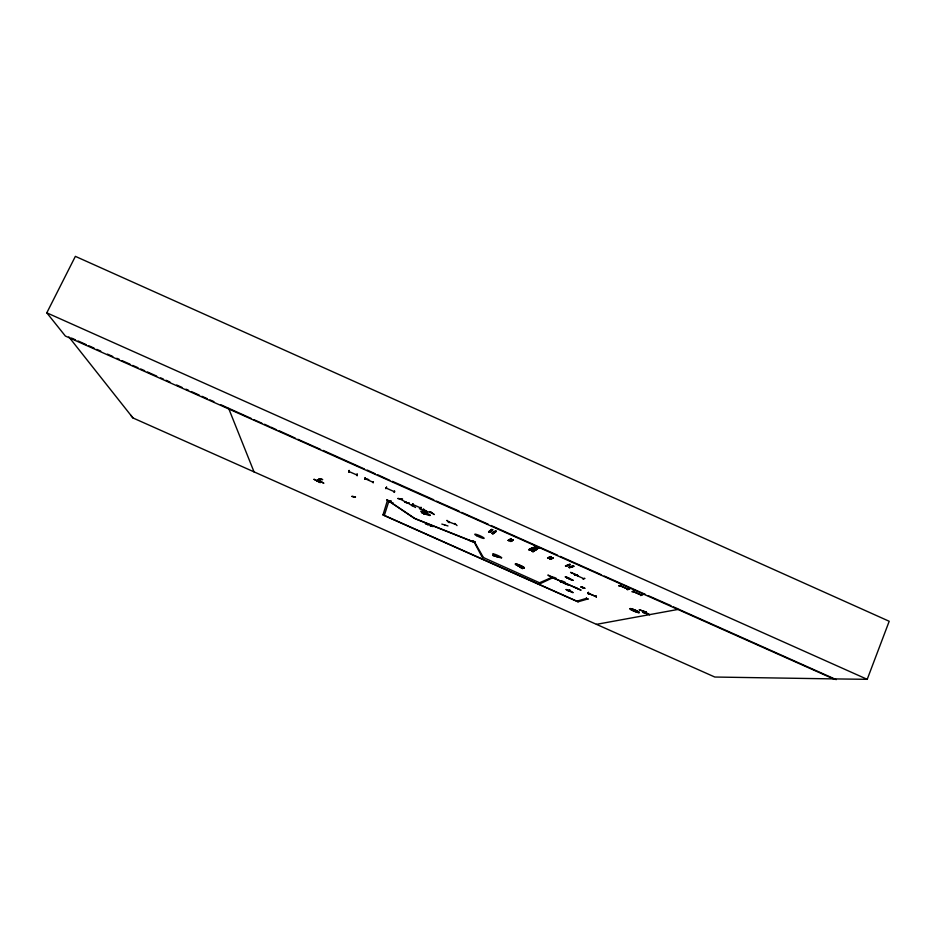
<?xml version="1.0" encoding="UTF-8"?>
<svg xmlns="http://www.w3.org/2000/svg" width="936" height="936" viewBox="0 0 936 936"><rect width="100%" height="100%" fill="white"/><g stroke="black" fill="none" stroke-linecap="round" stroke-linejoin="round"><path stroke-width="1.4" d="M582.964 578.893L584.918 578.46M583.268 579.033L584.485 578.319M501.661 557.704L501.544 557.809A4.856 0.632 23.4 0 1 494.337 555.2A4.856 0.632 23.4 0 1 495.401 554.475A4.856 0.632 23.4 0 1 501.509 557.798M420.369 508.377L420.884 507.253M420.673 508.529L421.223 507.487M394.384 492.394L394.758 491.236M394.43 491.002L394.068 492.219M373.405 481.63L373.183 482.894M356.967 474.295L357.154 475.816L357.318 474.482M454.756 523.399L457.037 525.587M554.568 578.588C556.089 578.308 538.808 570.866 554.217 578.495M430.08 511.618L434.245 514.566L430.338 511.723M348.871 471.99L349.151 470.375L348.882 472.118M348.999 471.522L356.791 474.95M355.505 497.063L351.772 496.372L355.411 497.063M409.231 503.147L404.703 502.117M492.933 555.469L498.631 557.236L492.944 555.434M365.204 479.279L365.414 478.144M441.827 524.066L447.981 525.962M587.012 599.356L588.44 598.958M415.572 507.487L409.079 503.896M373.09 482.274L365.309 478.799M649.666 614.683L642.786 612.261M649.736 614.589L642.716 612.355M572.048 580.086L565.18 576.833L572.165 580.203M323.774 483.14L317.55 479.829M386.439 487.527L385.667 488.534L386.638 487.094M384.333 515.397L388.896 501.088L387.445 500.444L382.964 514.975L577.945 601.836L587.644 599.017L586.275 598.408L576.904 601.169M580.905 590.043L573.651 586.813M867.216 679.325L889.2 621.27L75.371 256.359L46.8 312.835L65.356 336.036L833.473 678.892L867.216 679.325L46.8 312.835M578.366 575.792L570.574 572.364L578.343 575.792M833.473 678.892L714.812 677.032L596.454 624.347L679.01 609.254L673.429 606.914M645.711 613.209L646.039 612.507M646.25 612.565L645.969 613.431L646.366 612.752M642.856 611.091L646.308 613.548L646.331 612.717M621.188 585.328L619.234 585.877M588.451 592.383L588.615 593.939M586.275 598.408L586.521 597.823M580.975 587.024L584.871 588.311L580.87 586.966M588.276 592.663L588.627 594.056L588.428 592.371M568.468 578.46L568.737 577.723M569.275 590.99L569.38 590.183M569.556 591.025L569.848 590.218L569.954 591.107M569.79 591.142L569.907 590.277M556.347 578.401L553.819 577.266L540.856 583.362L483.432 557.575M473.417 541.792L474.821 542.377L483.467 557.634L482.134 557.084L473.675 541.195M473.897 541.979L414.063 518.17L388.896 501.088L415.549 518.918L474.154 542.307L474.412 541.71M468.667 540.259L474.809 541.804L472.469 541.113M474.821 542.377L475.09 541.769M424.757 514.309L421.703 512.32L424.897 514.344M425.014 513.852L421.808 512.425M423.037 509.278L427.296 512.238L423.481 509.044M397.929 498.478L402.597 499.075M390.651 500.889L390.242 501.684L390.757 500.935M390.031 501.567L390.967 501.052M573.113 580.402L565.672 576.985M357.061 473.897L357.306 474.529M573.171 580.355L565.59 577.126M413.045 503.802L412.589 504.972M412.717 503.673L412.191 504.75M524.265 567.918A4.879 0.632 23.3 0 1 517.011 565.285A4.856 0.632 23.3 0 1 518.216 564.642A4.856 0.632 23.3 0 1 524.242 567.93L524.289 567.941A4.856 0.632 23.3 0 1 517.011 565.309A4.879 0.632 23.3 0 1 518.216 564.619A4.879 0.632 23.3 0 1 524.265 567.918L524.382 567.813M313.981 479.314L320.358 482.625L314.145 479.361M646.308 612.156L639.346 609.804M646.472 612.214L639.335 609.816M568.304 590.99L569.708 590.499L568.304 591.072M386.837 499.847L393.237 503.311L387.013 499.859M419.34 508.681L425.985 511.044M522.616 568.597L518.45 565.917M522.37 568.538L518.427 565.941M402.117 499.274L397.882 498.502M447.022 520.404L449.339 522.604M448.941 522.557L447.022 520.521M588.229 593.869L587.878 592.605M632.186 591.786L633.812 591.037M620.755 585.246L618.86 585.784M574.821 575.242L576.763 574.739L575.172 575.336M576.354 574.657L574.762 575.277M318.848 478.764L322.709 479.583L319.188 478.963M489.001 531.859L492.02 529.425L488.931 531.812M491.611 529.448L488.604 531.87L491.692 529.483M489.095 532.104L492.125 529.682M492.383 529.764L489.364 532.221L492.722 529.741M492.266 533.532C501.883 528.232 488.931 532.806 492.371 533.555M492.851 533.578L495.951 531.18M492.605 533.672L495.694 531.274M496.197 531.519L493.026 533.871L496.021 531.215M510.424 538.925L508.166 540.411L510.939 539.159M508.505 540.563C513.841 536.562 509.781 541.921 508.166 540.4M508.423 540.376L511.313 539.311M509.02 540.797L511.255 539.288M510.787 541.57L513.349 539.967L510.553 541.347M512.951 540.037L510.272 541.347L513.302 540.06M532.713 547.583L528.653 549.736L532.795 547.618M529.144 549.97L532.923 547.899M529.741 550.029L533.719 547.829M536.071 546.425C539.019 546.87 533.087 546.191 533.766 547.852M529.483 550.122L533.146 547.958M536.351 546.413L533.906 548.04M529.811 550.064L536.492 546.601M534.292 548.087L536.878 546.647M537.018 546.835L533.859 548.051M535.638 548.812L538.551 547.267L535.638 548.812L539.194 547.806L532.561 551.468L533.169 551.76M538.832 547.654L531.8 551.164L535.93 549.022M532.572 551.503L536.702 549.374M533.064 551.737L536.784 549.409M547.56 557.973L550.567 556.569L547.97 558.16M550.836 556.955C542.365 561.284 557.318 553.948 547.841 557.973M549.666 558.921C559.857 555.738 542.997 561.729 552.907 557.868M550.005 559.096L553.164 557.844M550.52 559.318L553.328 558.055M539.534 582.765L552.228 577.22M569.837 564.139L565.449 565.952M565.625 566.245L570.118 564.466L565.519 565.987M565.964 566.385L570.363 564.583M573.043 565.59L568.597 567.368M568.667 567.403L574.096 566.245L569.439 567.742M573.569 566.023L569.357 567.707M577.617 588.604L553.305 577.98M568.456 590.674L570.141 590.464M627.354 589.586L629.682 589.235M627.225 589.586L629.366 589.048M632.139 591.681L633.777 591.072M633.321 591.622L641.172 595.062L633.169 591.54M640.61 595.542L642.681 594.992M596.536 624.382L132.97 417.959L130.748 415.221M551.21 576.915L551.819 577.067M317.152 480.905L320.369 481.432M320.58 481.56L317.491 481.092M430.139 515.408A5.136 0.714 23.9 0 0 423.423 511.735A5.136 0.714 23.9 0 0 422.779 512.799A5.136 0.714 23.9 0 0 430.139 515.408L430.291 515.291M538.996 547.595L536 549.011M551.152 557.107L548.484 558.394M520.58 567.333L521.247 567.602M551.62 577.021L580.811 590.09M386.275 488.112L394.033 491.564M323.587 483.128L317.351 479.84M420.475 507.874L412.905 504.492M431.964 513.092L425.576 510.962M406.06 502.269L406.809 502.609M404.609 502.199L409.219 503.194M411.899 505.615L412.273 505.791M353.153 496.443L353.492 496.688M646.6 612.823L645.922 612.694M576.108 575.207L583.549 578.577M628.185 589.329L620.182 585.749L628.243 589.306M448.157 521.586L455.516 524.429M581.513 586.743L584.766 588.253M595.752 596.419L588.522 593.436L595.729 596.396M444.495 524.78L444.811 524.991M645.208 612.717L647.525 613.49M448.894 521.925L448.332 521.715M455.387 524.382L454.709 524.125M406.481 502.503L400.339 499.122L401.064 499.461M321.563 479.63L320.919 479.29M596.092 595.939L596.396 597.168M423.072 510.202L422.592 509.886M71.51 338.083L75.512 339.862M78.109 340.973L86.159 344.623M88.756 345.735L94.08 348.11M96.806 349.374L100.737 351.082M107.453 354.124L112.776 356.499M116.766 358.277L119.375 359.412M122.089 360.664L130.069 364.221M132.737 365.414L138.025 367.743M140.716 368.971L144.682 370.714M147.373 371.943L156.686 376.108M160.688 377.887L163.32 379.045M166.011 380.262L169.978 382.017M176.658 385.012L181.958 387.364M185.971 389.177L188.616 390.335M191.295 391.552L199.263 395.097M201.942 396.302L207.254 398.666M209.921 399.871L213.911 401.638M220.568 404.621L251.281 418.486M253.937 419.679L261.928 423.248M264.537 424.242L269.919 426.804M271.206 427.225L276.576 429.776M279.197 430.794L295.226 438.106M297.882 439.288L320.521 449.397M323.177 450.415L364.467 469.018M367.158 470.047L375.125 473.768M377.816 474.809L389.774 480.308M392.476 481.35L433.789 499.789M436.387 501.111L459.108 511.091M461.682 512.401L488.323 524.289M490.979 525.482L557.563 555.2M560.231 556.394L601.509 574.821M604.176 576.014L645.454 594.442M648.121 595.624L671.007 605.686M680.062 609.886L836.234 679.641M366.432 478.612L368.878 479.747M561.413 580.659L565.215 582.356M568.643 590.218L570.995 591.213M383.011 514.812L578.202 601.754M621.2 585.468L619.246 586.018M566.491 576.974L568.772 578.132M472.001 541.534L472.329 541.628M495.647 556.23L494.957 555.89M431.636 526.161L433.274 526.535L430.022 525.681L431.671 526.055M562.279 582.297L560.371 581.818L564.045 582.847L562.162 582.379M595.799 595.776L596.068 597.004M529.905 550.309L533.567 547.958M68.855 336.901L132.97 417.959M228.641 408.377L254.065 471.955M535.918 548.812L536.211 549.338L532.21 551.14M492.804 529.776L489.774 532.198M364.981 477.933L364.783 479.197L365.04 477.91M386.357 487.422L386.018 488.627L386.404 487.422M566.116 589.516L573.16 592.652L566.175 589.528M422.101 512.682L424.651 513.864L422.101 512.682M581.747 587.024L584.216 588.159L581.747 587.024M428.045 524.195L425.377 523.61L428.36 524.932L427.296 524.172L428.618 524.452L428.045 524.195M568.14 584.684L565.028 583.9L568.725 584.941L568.14 584.684M476.588 535.684A5.16 0.714 23.6 0 0 484.134 538.387A5.16 0.714 23.6 0 0 477.594 534.784A5.16 0.714 23.6 0 0 476.588 535.684M631.344 609.804A5.066 0.667 22.6 0 0 639.148 612.647A5.066 0.667 22.6 0 0 633.333 609.406A5.066 0.667 22.6 0 0 631.344 609.804A5.078 0.667 22.6 0 0 639.159 612.659A5.078 0.667 22.6 0 0 633.333 609.418A5.078 0.667 22.6 0 0 631.332 609.804"/></g></svg>
